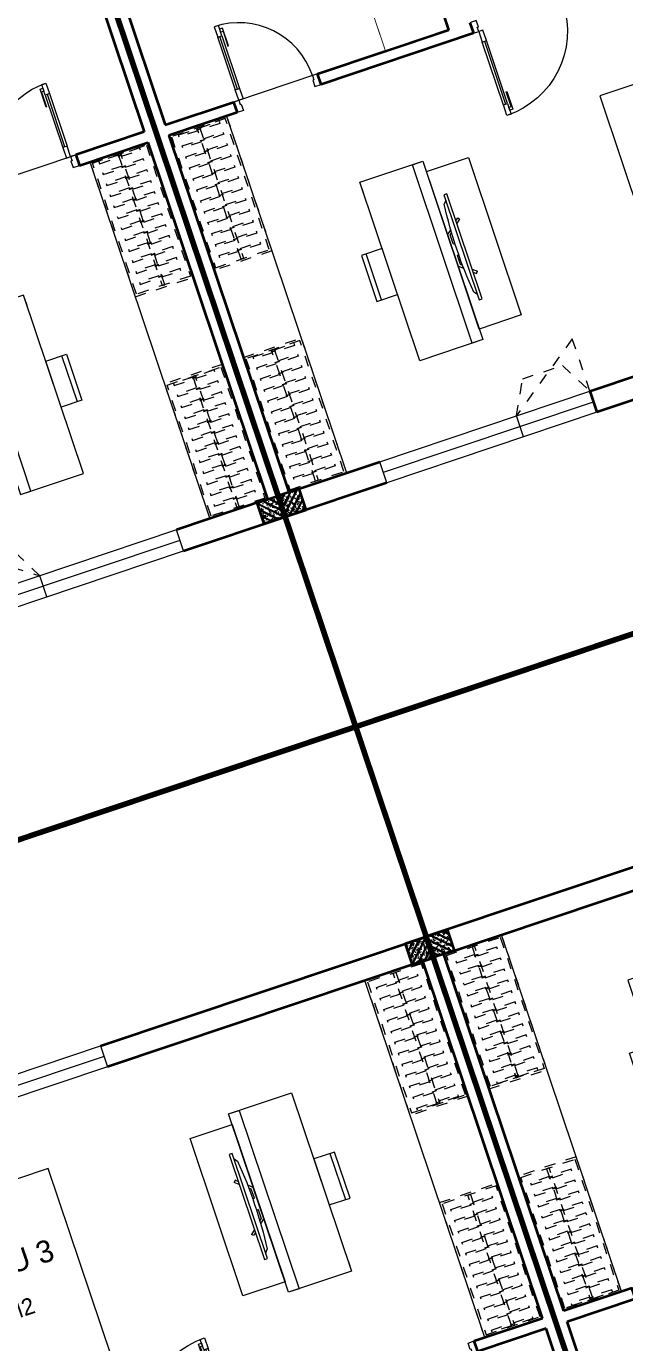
# Model space of a CAD drawing. Header units: metres. Extents: x 568332 to 569219, y 2065964 to 2066430.
# Drawn here: x 568559.25 to 568564.65, y 2066241.33 to 2066253.22 of the extents above; entities that cross this region are included whole.
import ezdxf

# ---------------------------------------------------------------- set-up
doc = ezdxf.new("R2010")
doc.units = ezdxf.units.M
for name, pattern in [('$AUDIT_BAD_LTYPE2', [0]), ('HIDDEN', [0.375, 0.25, -0.125]), ('HIDDEN2', [0.1875, 0.125, -0.0625]), ('X-5M-G-MB PHONGNGU$0$HIDDEN2', [0.1875, 0.125, -0.0625])]:
    doc.linetypes.add(name, pattern=pattern)
doc.layers.get('0').update_dxf_attribs({"linetype": 'CONTINUOUS'})
doc.layers.get('DEFPOINTS').update_dxf_attribs({"linetype": 'CONTINUOUS'})
for name, color, linetype, lineweight in [('-CONCRETE', 1, 'CONTINUOUS', 35), ('-DIM', 9, 'CONTINUOUS', 13), ('-DOOR', 137, 'CONTINUOUS', 9), ('-FURNITURE', 46, 'CONTINUOUS', 9), ('-HATCH', 8, 'CONTINUOUS', 5), ('-LINE1', 7, 'CONTINUOUS', 18), ('-LINE2', 252, 'CONTINUOUS', 9), ('-STEEL1', 1, 'CONTINUOUS', 35), ('-WALL', 4, 'CONTINUOUS', 35), ('TEXT25', 2, 'CONTINUOUS', 13)]:
    doc.layers.add(name, color=color, linetype=linetype, lineweight=lineweight)
doc.styles.add('SVN_AVO_thuong', font='')
doc.styles.add('T1', font='', dxfattribs={"height": 200})
doc.styles.get('SVN_AVO_thuong').set_extended_font_data('SVN-Avo')
doc.styles.get('T1').set_extended_font_data('VNgeometric Light')

# ---------------------------------------------------------------- blocks, each defined once
blk = doc.blocks.new('1800X2000')
at = {"layer": '-FURNITURE'}
blk.add_line((325497.3064970744, 17765.29446492715), (325497.3064973904, 19565.2944651944), dxfattribs=at)
for points in [[(323997.3057774993, 19565.2944651944), (325997.3064971831, 19565.2944651944), (325997.3064971831, 17765.29446484288), (323997.3057774993, 17765.29446484288)], [(325612.9490047574, 19390.79434491032), (325919.0064973457, 19390.79434491032), (325919.0064973457, 18691.29434485664), (325612.9490047574, 18691.29434485664)], [(325612.9490046239, 18629.79434491026), (325919.0064972151, 18629.79434491026), (325919.0064972151, 17946.79434485664), (325612.9490046239, 17946.79434485664)]]:
    blk.add_lwpolyline(points, close=True, dxfattribs=at)
blk = doc.blocks.new('*U148')
at = {"linetype": '$AUDIT_BAD_LTYPE2'}
for p, q in [((70, 100), (69.99999999999999, 600.0000000000018)), ((89.99999999999999, 600.0000000000018), (90, 100))]:
    blk.add_line(p, q, dxfattribs=at)
for points in [[(49.99999999999999, 600.0000000000018), (89.99999999999999, 600.0000000000018), (89.99999999999999, 700.0000000000018), (49.99999999999999, 700.0000000000018), (49.99999999999999, 600.0000000000018)], [(49.99999999999999, 602.9059272893373), (50, 100)], [(50, 100), (90, 100), (90, 0), (50, 0), (50, 100)]]:
    blk.add_lwpolyline(points)
for points in [[(118.2698876160139, 494.515618111911), (118.2698876160139, 664.1349438079942), (89.99999999999999, 664.1349438079942), (89.99999999999999, 635.8650561920094), (112.6159100928053, 635.8650561920094), (112.6159100928053, 494.515618111911)], [(0, 0), (50, 0), (50, -40), (60, -40), (60, -99.99998804123416), (0, -99.99998804123416)], [(800.0000000000018, 7.105427357600876e-15), (750.0000000000018, 7.105427357600876e-15), (750.0000000000018, -40), (740.0000000000018, -40), (740.0000000000018, -99.99998804123415), (800.0000000000018, -99.99998804123415)]]:
    blk.add_lwpolyline(points, close=True)
at = {"linetype": '$AUDIT_BAD_LTYPE2', "ltscale": 0.3}
blk.add_arc((50, 0), 700.0000000000018, 0, 90, dxfattribs=at)
blk = doc.blocks.new('*U149')
at = {"linetype": '$AUDIT_BAD_LTYPE2'}
for p, q in [((70, 100), (70, 699.9999999999982)), ((90, 699.9999999999982), (90, 100))]:
    blk.add_line(p, q, dxfattribs=at)
for points in [[(50, 699.9999999999982), (90, 699.9999999999982), (90, 799.9999999999982), (50, 799.9999999999982), (50, 699.9999999999982)], [(50, 702.9059272893337), (50, 100)], [(50, 100), (90, 100), (90, 0), (50, 0), (50, 100)]]:
    blk.add_lwpolyline(points)
for points in [[(118.2698876160139, 594.5156181119073), (118.2698876160139, 764.1349438079906), (90, 764.1349438079906), (90, 735.8650561920058), (112.6159100928053, 735.8650561920058), (112.6159100928053, 594.5156181119073)], [(0, 0), (50, 0), (50, -40), (60, -40), (60, -99.99999999999272), (0, -99.99999999999272)], [(899.9999999999982, 1.3252863207713e-28), (849.9999999999982, 1.3252863207713e-28), (849.9999999999982, -40.00000000000001), (839.9999999999982, -40.00000000000001), (839.9999999999982, -99.99999999999272), (899.9999999999982, -99.99999999999272)]]:
    blk.add_lwpolyline(points, close=True)
at = {"linetype": '$AUDIT_BAD_LTYPE2', "ltscale": 0.3}
blk.add_arc((50, 0), 799.9999999999982, 0, 90, dxfattribs=at)
blk = doc.blocks.new('XR.MB.LM123$0$tvi 1')
blk.add_lwpolyline([(28.54445810673496, -2.291926648467779e-10), (28.54445810673496, -999.9999999999964), (-7.275957614183426e-12, -1000), (0, 0)], close=True)
for points in [[(28.54445810680045, -50.31958968611434), (52.37372755713295, -80.86315460130209)], [(-24.09820395050338, -235.5599978379832), (-39.09879504836863, -251.7939635238108)], [(0, -255.9952397129928), (-24.09820395050338, -235.5599978379832)], [(0, -284.7849796677438), (-39.09879504836863, -251.7939635238108)], [(69.66229681991535, -315.0836646851385), (111.1934016081432, -350.2927865858655), (111.193401608034, -649.712917566063), (69.68611289083492, -684.9110379843005)], [(89.09002233762294, -445.7449799550195), (89.09002233762294, -359.9578938602899), (70.91298945683957, -344.6203678706661)], [(89.09002233762294, -445.7449799550195), (73.49991829216015, -445.7449799550232)], [(89.09002233768115, -554.2550200447404), (89.09002233773936, -640.0421061392371), (70.91298945678864, -655.3796321293303)], [(89.09002233768115, -554.2550200447404), (73.49991829216015, -554.2550200447404)], [(0, -715.2150203320198), (-39.09879504836863, -748.2060364759491)], [(-24.09820395050338, -764.4400021620095), (-39.09879504836863, -748.2060364759491)], [(0, -744.004760287), (-24.09820395050338, -764.4400021620095)], [(28.54445810674224, -949.680410313882), (52.37372755713295, -919.1368453984578)]]:
    blk.add_lwpolyline(points)
blk.add_arc((-4025.16618952866, -499.9999999999964), 4099.025185406737, 354.1310878512652, 5.868912148527433)
blk = doc.blocks.new('*U205')
at = {"linetype": 'X-5M-G-MB PHONGNGU$0$HIDDEN2'}
for points in [[(0, 600.0000000004657), (0, 0), (1401.697562136169, -4.603379542393737e-10), (1401.697562136169, 600.0000000000053)], [(1381.697562136169, 579.999661371932), (1381.697562136169, 19.99966137193211), (20, 20.00000000046566), (20, 580.0000000004657)], [(1381.697562136169, 286.6991212950142), (1381.697562136169, 313.099121294921), (20, 313.0991212953813), (19.99999859370291, 286.6991212952417)], [(113.7817614636733, 319.1750910408318), (109.4317788550979, 319.1750910408318), (109.4317788550979, 280.441767644881), (113.7817614636733, 280.441767644881)], [(227.7817614636733, 319.1750910407849), (223.4317788550979, 319.1750910407849), (223.4317788550979, 280.4417676448341), (227.7817614636733, 280.4417676448341)], [(341.7817614636733, 319.175091040738), (337.4317788550979, 319.175091040738), (337.4317788550979, 280.4417676447872), (341.7817614636733, 280.4417676447872)], [(455.7817614636733, 319.1750910406911), (451.4317788550979, 319.1750910406911), (451.4317788550979, 280.4417676447403), (455.7817614636733, 280.4417676447403)], [(569.7817614636733, 319.1750910406442), (565.431778855098, 319.1750910406442), (565.431778855098, 280.4417676446934), (569.7817614636733, 280.4417676446934)], [(683.7817614636733, 319.1750910405973), (679.431778855098, 319.1750910405973), (679.431778855098, 280.4417676446465), (683.7817614636733, 280.4417676446465)], [(797.7817614636733, 319.1750910405504), (793.431778855098, 319.1750910405504), (793.431778855098, 280.4417676445996), (797.7817614636733, 280.4417676445996)], [(911.7817614636733, 319.1750910405035), (907.431778855098, 319.1750910405035), (907.431778855098, 280.4417676445527), (911.7817614636733, 280.4417676445527)], [(1025.781761463673, 319.1750910404566), (1021.431778855098, 319.1750910404566), (1021.431778855098, 280.4417676445057), (1025.781761463673, 280.4417676445057)], [(1139.781761463673, 319.1750910404097), (1135.431778855098, 319.1750910404097), (1135.431778855098, 280.4417676444588), (1139.781761463673, 280.4417676444588)], [(1253.781761463673, 319.1750910403628), (1249.431778855098, 319.1750910403628), (1249.431778855098, 280.4417676444119), (1253.781761463673, 280.4417676444119)], [(1367.781761463673, 319.1750910403159), (1363.431778855098, 319.1750910403159), (1363.431778855098, 280.441767644365), (1367.781761463673, 280.441767644365)]]:
    blk.add_lwpolyline(points, close=True, dxfattribs=at)
for points in [[(122.2409142897814, 313.1103512093413), (122.2409142897814, 515.2497102723445), (100.1765458012815, 515.2497102723445), (100.1765458012815, 313.1103512093413)], [(236.2409142897814, 313.1103512092944), (236.2409142897814, 515.2497102722975), (214.1765458012815, 515.2497102722975), (214.1765458012815, 313.1103512092944)], [(350.2409142897814, 313.1103512092475), (350.2409142897814, 515.2497102722507), (328.1765458012815, 515.2497102722507), (328.1765458012815, 313.1103512092475)], [(464.2409142897814, 313.1103512092006), (464.2409142897814, 515.2497102722037), (442.1765458012815, 515.2497102722037), (442.1765458012815, 313.1103512092006)], [(578.2409142897814, 313.1103512091537), (578.2409142897814, 515.2497102721569), (556.1765458012815, 515.2497102721569), (556.1765458012815, 313.1103512091537)], [(692.2409142897814, 313.1103512091068), (692.2409142897814, 515.24971027211), (670.1765458012815, 515.24971027211), (670.1765458012815, 313.1103512091068)], [(806.2409142897814, 313.1103512090599), (806.2409142897814, 515.249710272063), (784.1765458012815, 515.249710272063), (784.1765458012815, 313.1103512090599)], [(920.2409142897814, 313.110351209013), (920.2409142897814, 515.2497102720162), (898.1765458012815, 515.2497102720162), (898.1765458012815, 313.110351209013)], [(1034.240914289781, 313.1103512089661), (1034.240914289781, 515.2497102719692), (1012.176545801281, 515.2497102719692), (1012.176545801281, 313.1103512089661)], [(1148.240914289781, 313.1103512089192), (1148.240914289781, 515.2497102719224), (1126.176545801281, 515.2497102719224), (1126.176545801281, 313.1103512089192)], [(1262.240914289781, 313.1103512088723), (1262.240914289781, 515.2497102718754), (1240.176545801281, 515.2497102718754), (1240.176545801281, 313.1103512088723)], [(1376.240914289781, 313.1103512088254), (1376.240914289781, 515.2497102718285), (1354.176545801281, 515.2497102718285), (1354.176545801281, 313.1103512088254)], [(100.1765458012815, 286.7103512094345), (100.1765458012815, 92.0852110228024), (122.2409142897814, 92.0852110228024), (122.2409142897814, 286.7103512094345)], [(214.1765458012815, 286.7103512093876), (214.1765458012815, 92.08521102275549), (236.2409142897814, 92.08521102275549), (236.2409142897814, 286.7103512093876)], [(328.1765458012815, 286.7103512093407), (328.1765458012815, 92.08521102270858), (350.2409142897814, 92.08521102270858), (350.2409142897814, 286.7103512093407)], [(442.1765458012815, 286.7103512092938), (442.1765458012815, 92.08521102266168), (464.2409142897814, 92.08521102266168), (464.2409142897814, 286.7103512092938)], [(556.1765458012815, 286.7103512092469), (556.1765458012815, 92.08521102261477), (578.2409142897814, 92.08521102261477), (578.2409142897814, 286.7103512092469)], [(670.1765458012815, 286.7103512092), (670.1765458012815, 92.08521102256786), (692.2409142897814, 92.08521102256786), (692.2409142897814, 286.7103512092)], [(784.1765458012815, 286.7103512091531), (784.1765458012815, 92.08521102252095), (806.2409142897814, 92.08521102252095), (806.2409142897814, 286.7103512091531)], [(898.1765458012815, 286.7103512091062), (898.1765458012815, 92.08521102247404), (920.2409142897814, 92.08521102247404), (920.2409142897814, 286.7103512091062)], [(1012.176545801281, 286.7103512090592), (1012.176545801281, 92.08521102242715), (1034.240914289781, 92.08521102242715), (1034.240914289781, 286.7103512090592)], [(1126.176545801281, 286.7103512090123), (1126.176545801281, 92.08521102238024), (1148.240914289781, 92.08521102238024), (1148.240914289781, 286.7103512090123)], [(1240.176545801281, 286.7103512089654), (1240.176545801281, 92.08521102233333), (1262.240914289781, 92.08521102233333), (1262.240914289781, 286.7103512089654)], [(1354.176545801281, 286.7103512089186), (1354.176545801281, 92.08521102228642), (1376.240914289781, 92.08521102228642), (1376.240914289781, 286.7103512089186)]]:
    blk.add_lwpolyline(points, dxfattribs=at)
blk = doc.blocks.new('X-5M-G-MB PHONGNGU$0$A$C25DB0C3F')
at = {"elevation": -1.640194e-10}
for points in [[(197.042397281708, 437.8598038521595), (197.0369402521756, -4.041241481900215e-06), (2.670008689165115e-05, 0.002451622160151601), (0.005483729648403823, 437.8622595155612)], [(0.005483729648403823, 437.8622595155612), (197.0369402521756, 437.8622595153283), (197.0369402521756, -4.041241481900215e-06), (0.005483729648403823, -4.041226929984987e-06)]]:
    blk.add_lwpolyline(points, close=True, dxfattribs=at)
at = {"elevation": -1.640194e-10, "flags": 128}
blk.add_lwpolyline([(43.79146451898851, 437.8617138124537), (43.78600748942699, 0.001905919052660465)], dxfattribs=at)
blk = doc.blocks.new('18x35')
at = {"layer": '-HATCH'}
h = blk.add_hatch(dxfattribs=at)
h.set_pattern_fill('CHAU-01', color=256, scale=10, angle=-1.272221872585407e-14, pattern_type=2)
h.set_pattern_definition([(49.99999999999999, (0, 0), (71.72601826007535, -6.275213498259527), [7.5, -82.5]), (355, (0, 0), (-13.87513336129999, 75.21921337000119), [6, -66]), (100.4514, (5.977167999997619, -0.5229339999999638), (57.85093817140217, 68.94395420609534), [6.374019000000001, -70.1142112]), (46.18419999999998, (0, 20), (106.7241048625644, -16.55190143290183), [11.25, -123.75]), (96.63559999999998, (8.89367449999554, 18.62066930000003), (93.46627055487036, 97.41178709004416), [9.561028799999994, -105.1713]), (351.1842, (0, 20), (93.46619451336275, 97.41186009253245), [9, -99]), (20.99999999999998, (10, 15), (59.69070521184616, -40.2618890665339), [7.5, -82.5]), (326.0000000000001, (10, 15), (24.33153319215819, 72.5150045046853), [6, -66]), (71.45139999999999, (14.97422329999972, 11.64483940000002), (84.022262858149, 32.25304967099522), [6.374019000000001, -70.1142112]), (37.49999999999998, (0, 0), (1.215985531729074, 33.28938538313115), [0, -65.19999999999999, 0, -67, 0, -66.25]), (7.499999999999987, (0, 0), (26.30695374421487, 39.44117118823602), [0, -38.2, 0, -63.7, 0, -25.25]), (327.5, (-22.30000000000291, 0), (53.3822436172409, -2.255487173437988), [0, -25, 0, -78, 0, -103.5]), (317.5, (-32.30000000000291, 0), (58.31861693423862, 10.01049823323176), [0, -32.5, 0, -51.8, 0, -73.5]), (44.99999999999999, (0, 0), (-30.05203820042826, 30.05203820042828), []), (44.99999999999999, (0, 12.25), (-30.05203820042826, 30.05203820042828), [])])
h.paths.add_polyline_path([(96508.03118051568, 47993.04977023201), (96508.03118051568, 47793.04977023201), (96708.03118051568, 47793.04977023201), (96708.03118051568, 47993.04977023201)])
at = {"layer": '-STEEL1'}
blk.add_lwpolyline([(96508.03118051568, 47793.04977023201), (96708.03118051568, 47793.04977023201), (96708.03118051568, 47993.04977023201), (96508.03118051568, 47993.04977023201)], close=True, dxfattribs=at)
blk = doc.blocks.new('M1-T3')
at = {"layer": '-CONCRETE', "color": 1, "linetype": 'HIDDEN', "ltscale": 10, "const_width": 50}
blk.add_lwpolyline([(191581.7177010371, 50951.98888872014), (197581.6939540912, 50951.98888872005), (197581.7429788466, 30952.01227472891), (191581.7667257926, 30952.01227472891)], close=True, dxfattribs=at)
at = {"layer": '-DOOR'}
blk.add_line((194481.7730198445, 48851.82645140468), (192481.7731005148, 48851.83850879905), dxfattribs=at)
blk.add_lwpolyline([(194481.7730198445, 48751.81261621359), (192481.7731005148, 48751.82467360799), (192481.7731005148, 48951.83781948856), (194481.7730198445, 48951.82576209419)], close=True, dxfattribs=at)
at = {"layer": '-FURNITURE'}
for p, q in [((195381.7025990961, 46302.25330848403), (195381.7025990961, 48001.71901351876)), ((195381.7025990961, 48001.71901351876), (195481.7025990961, 48001.7190135056)), ((195481.7025990961, 48001.7190135056), (195481.7025990961, 46302.25330847087)), ((195981.7031917982, 46402.25330841825), (195981.7031917982, 46302.2533084051)), ((195481.7025990961, 46302.25330847087), (195381.7025990961, 46302.25330848403))]:
    blk.add_line(p, q, dxfattribs=at)
for points in [[(196931.7111154821, 45352.19966603485), (196931.7404904743, 48752.01443962626), (197481.6527079724, 48752.01443952099), (197481.6233329801, 45352.19966592958)], [(195381.7025985878, 46302.25330853664), (195381.7025990961, 48001.71901351876), (195981.7031920524, 48001.71901341352), (195981.7031915441, 46302.25330843141)], [(194981.7020056314, 46402.12396777522), (194981.7020061397, 47901.84835442049), (195381.702599096, 47901.84835435035), (195381.7025985878, 46402.12396770508)]]:
    blk.add_lwpolyline(points, close=True, dxfattribs=at)
at = {"layer": '-LINE1', "lineweight": 18}
blk.add_lwpolyline([(191581.7411493842, 50951.93153578669), (197581.7174024383, 50951.9315357866), (197581.7664271937, 30951.95492153367), (191581.7901741396, 30951.95492153367)], close=True, dxfattribs=at)
at = {"layer": '-WALL'}
for p, q in [((194481.7730198445, 48951.83150561327), (197581.7223051229, 48951.83150561327)), ((197581.7223051229, 48951.83150561327), (197581.7581737287, 33951.64109416441)), ((197481.7258029776, 48751.83016596167), (194481.7730198445, 48751.83016596167)), ((197481.7258022517, 45352.1996659822), (197481.7258029776, 48751.83016596167)), ((196831.629241184, 45252.1996659822), (196831.629241184, 45352.1996659822)), ((196831.629241184, 45352.1996659822), (197481.7258022517, 45352.1996659822)), ((197481.7258022634, 45252.1996659822), (196831.629241184, 45252.1996659822)), ((197482.0724672841, 43352.10850639593), (197481.7258022634, 45252.1996659822))]:
    blk.add_line(p, q, dxfattribs=at)
at = {"layer": '-DIM', "xscale": -1, "rotation": 359.9999999899488}
blk.add_blockref('1800X2000', (517679.0581463023, 28486.3924164063), dxfattribs=at)
at = {"layer": '-DOOR', "xscale": -1}
blk.add_blockref('*U149', (194581.6154890617, 45352.1996659822), dxfattribs=at)
at = {"layer": '-DOOR', "rotation": 180}
blk.add_blockref('*U148', (196831.629241184, 45252.199677941), dxfattribs=at)
at = {"layer": '-FURNITURE', "extrusion": (0, 0, -1), "xscale": 0.916666666665974, "yscale": 0.916666666665974, "zscale": -0.916666666665974, "rotation": 270}
for p in [(-197481.7258029776, 48751.83016596167), (-197481.7258029776, 46637.08909793939)]:
    blk.add_blockref('*U205', p, dxfattribs=at)
at = {"layer": '-FURNITURE', "extrusion": (0, 0, -1), "rotation": 179.9963102775916}
blk.add_blockref('XR.MB.LM123$0$tvi 1', (-195270.5413965503, 46651.97614937757), dxfattribs=at)
at = {"layer": '-FURNITURE', "xscale": -1, "rotation": 359.9992859249025}
blk.add_blockref('X-5M-G-MB PHONGNGU$0$A$C25DB0C3F', (196178.7374035049, 46933.0525775386), dxfattribs=at)
at = {"layer": '-STEEL1'}
blk.add_blockref('18x35', (100874.0412875377, 958.7451168535081), dxfattribs=at)
at = {"layer": 'TEXT25'}
for s, height, style, p in [('P. NGỦ 3', 200, 'SVN_AVO_thuong', (192343.0115008983, 47251.33461148308)), ('20 M2', 150, 'T1', (192609.5917306195, 46853.72497357968))]:
    blk.add_text(s, height=height, rotation=359.9999999899488, dxfattribs=dict(at, style=style)).set_placement(p)
blk = doc.blocks.new('Sink_Cicle')
blk.add_lwpolyline([(17.49999987077899, -50.00226151314564), (-17.49999987077899, -49.99773848685436), (-17.51615354442038, -252.2967581441626), (17.48384613892995, -252.3012811850058)], close=True)
blk.add_circle((0, -300), 17.5)
at = {"layer": 'DEFPOINTS'}
blk.add_line((0, -100), (0, 0), dxfattribs=at)
blk.add_wipeout([(17.499999870775355, -50.00226151314928), (-17.49999987078263, -49.99773848685436), (-17.516153544427652, -252.29675814416623), (17.48384613892631, -252.3012811850058)])
at = {"layer": '-FURNITURE', "linetype": 'Continuous'}
blk.add_ellipse((0, -300), major_axis=(-325, 0), ratio=0.5846153846153846, dxfattribs=at)
blk.add_line((-17.51421511289664, -237.2967582757119), (17.48578462866135, -237.3012813020032))
blk = doc.blocks.new('*U228')
at = {"ltscale": 300}
blk.add_lwpolyline([(0, 0), (1200.967721562141, 0), (1200.967721562141, -600), (0, -600)], close=True, dxfattribs=at)
blk.add_wipeout([(0, 7.275957614183426e-12), (1200.9677215621323, 7.275957614183426e-12), (1200.9677215621323, -600), (0, -600)], dxfattribs=at)
blk.add_blockref('Sink_Cicle', (600.4838607810707, 0), dxfattribs=at)
blk = doc.blocks.new('M1-T3.1')
at = {"layer": '-CONCRETE', "color": 1, "linetype": 'HIDDEN', "ltscale": 10, "const_width": 50}
blk.add_lwpolyline([(339345.991792275, 50951.97500556499), (345345.9680453291, 50951.97500556491), (345346.0170700845, 30951.99839157377), (339346.0408170305, 30951.99839157377)], close=True, dxfattribs=at)
at = {"layer": '-DOOR'}
for p, q in [((343078.1964706065, 48951.98370766242), (343078.1856179597, 48751.98370841332)), ((344378.2018183205, 48851.86992118298), (342378.2018989908, 48851.88197857735)), ((343795.8798840725, 45252.24313576051), (344595.8798840748, 45252.24313576051))]:
    blk.add_line(p, q, dxfattribs=at)
blk.add_lwpolyline([(344378.2018183205, 48751.85608599189), (342378.2018989908, 48751.86814338629), (342378.2018989908, 48951.88128926686), (344378.2018183205, 48951.86923187249)], close=True, dxfattribs=at)
at = {"layer": '-FURNITURE'}
for p, q in [((343145.9532419869, 46302.29677826233), (343145.9532419869, 48001.76248329706)), ((343145.9532419869, 48001.76248329706), (343245.9532419869, 48001.76248328391)), ((343245.9532419869, 48001.76248328391), (343245.9532419869, 46302.29677824918)), ((343745.9538346891, 46402.29677819656), (343745.9538346891, 46302.2967781834)), ((343245.9532419869, 46302.29677824918), (343145.9532419869, 46302.29677826233))]:
    blk.add_line(p, q, dxfattribs=at)
for points in [[(344695.9617583729, 45352.24313581315), (344695.9911333651, 48752.05790940456), (345245.9033508632, 48752.0579092993), (345245.873975871, 45352.24313570789)], [(343145.9532414786, 46302.29677831495), (343145.9532419869, 48001.76248329706), (343745.9538349432, 48001.76248319182), (343745.9538344349, 46302.29677820971)], [(342745.9526485223, 46402.16743755352), (342745.9526490305, 47901.8918241988), (343145.9532419869, 47901.89182412866), (343145.9532414786, 46402.16743748338)]]:
    blk.add_lwpolyline(points, close=True, dxfattribs=at)
at = {"layer": '-LINE2', "linetype": 'HIDDEN2', "ltscale": 10}
for p, q in [((342378.2018989908, 48251.84862549427), (343078.1215776046, 48751.86392378232)), ((342378.2018989908, 48751.84862549427), (342378.2018989908, 48251.84862549427))]:
    blk.add_line(p, q, dxfattribs=at)
blk.add_lwpolyline([(343078.1856179597, 48751.98370841332), (342917.7968737657, 48451.98370841332), (342538.590537197, 48451.84882373978), (342378.201793003, 48751.84882373978)], dxfattribs=at)
at = {"layer": '-WALL'}
for p, q in [((342378.2018989908, 48751.85608599189), (342378.2018989908, 48951.86923163536)), ((344378.2018183205, 48951.87497539158), (345345.9729480137, 48951.87497539158)), ((345345.9729480137, 48951.87497539158), (345346.0088166195, 33951.68456394272)), ((345245.9764458684, 48751.87363573998), (344378.2018183205, 48751.87363573998)), ((345245.9764451426, 45352.24313576051), (345245.9764458684, 48751.87363573998)), ((342345.8661319672, 45252.24313576051), (342345.8661319644, 45352.24313576051)), ((342345.8661319644, 45352.24313576051), (343795.8798840761, 45352.24313576051)), ((343795.8798840761, 45352.24313576051), (343795.8798840726, 45252.24313576051)), ((344595.8798840748, 45252.24313576051), (344595.8798840748, 45352.24313576051)), ((344595.8798840748, 45352.24313576051), (345245.9764451426, 45352.24313576051)), ((345245.9764451542, 45252.24313576051), (344595.8798840748, 45252.24313576051)), ((345246.323110175, 43352.15197617424), (345245.9764451542, 45252.24313576051))]:
    blk.add_line(p, q, dxfattribs=at)
for points in [[(339345.8596143815, 45352.91394799636), (339345.7987665018, 48951.83835444594), (342378.2018989908, 48951.84882374114)], [(342378.2018989908, 48751.84882374114), (339446.0710330349, 48751.83853600663), (339446.0405980506, 45352.91394799636)]]:
    blk.add_lwpolyline(points, dxfattribs=at)
at = {"layer": '-DIM', "xscale": -1, "rotation": 359.9999999899488}
blk.add_blockref('1800X2000', (665443.3087891932, 28486.4358861846), dxfattribs=at)
at = {"layer": '-DOOR', "xscale": -1}
blk.add_blockref('*U149', (342345.8661319526, 45352.24313576051), dxfattribs=at)
at = {"layer": '-DOOR', "rotation": 180}
blk.add_blockref('*U148', (344595.8798840748, 45252.2431477193), dxfattribs=at)
at = {"layer": '-FURNITURE', "extrusion": (0, 0, -1), "xscale": 0.916666666665974, "yscale": 0.916666666665974, "zscale": -0.916666666665974, "rotation": 270}
for p in [(-345245.9764458684, 48751.87363573998), (-345245.9764458684, 46637.13256771769)]:
    blk.add_blockref('*U205', p, dxfattribs=at)
at = {"layer": '-FURNITURE', "extrusion": (0, 0, -1), "rotation": 179.9963102775916}
blk.add_blockref('XR.MB.LM123$0$tvi 1', (-343034.7920394411, 46652.01961915588), dxfattribs=at)
at = {"layer": '-FURNITURE', "xscale": -1, "rotation": 359.9992859249025}
blk.add_blockref('X-5M-G-MB PHONGNGU$0$A$C25DB0C3F', (343942.9880463957, 46933.09604731691), dxfattribs=at)
at = {"layer": '-STEEL1'}
blk.add_blockref('18x35', (248638.2919304285, 958.7885866318102), dxfattribs=at)
at = {"layer": '-FURNITURE', "extrusion": (0, 0, -1), "xscale": -1, "zscale": -1, "rotation": 270}
blk.add_blockref('*U228', (-342545.8061167418, 44051.27541419838), dxfattribs=at)
at = {"layer": '-WALL'}
for p, q in [((342545.7991692962, 45252.24313576051), (342545.7990978754, 43251.27543098953)), ((343795.8798840726, 45252.24313576051), (342545.7991692962, 45252.24313576051))]:
    blk.add_line(p, q, dxfattribs=at)

msp = doc.modelspace()

# ---------------------------------------------------------------- block references
at = {"layer": '-DIM', "xscale": 0.001, "yscale": 0.001, "zscale": 0.001, "rotation": 18.55152071404751}
msp.add_blockref('M1-T3', (568391.1151365271, 2066135.729200282), dxfattribs=at)

# ---------------------------------------------------------------- next in the draw order: block references
at = {"layer": '-DIM', "xscale": -0.001, "yscale": 0.001, "zscale": 0.001, "rotation": 18.5516401755757}
msp.add_blockref('M1-T3', (568765.7455040042, 2066261.454037277), dxfattribs=at)

# ---------------------------------------------------------------- next in the draw order: block references
at = {"layer": '-DIM', "xscale": -0.001, "yscale": 0.001, "zscale": 0.001, "rotation": 198.5503080682574}
msp.add_blockref('M1-T3.1', (568218.6049925187, 2066185.332910979), dxfattribs=at)

# ---------------------------------------------------------------- next in the draw order: block references
at = {"layer": '-DIM', "xscale": 0.001, "yscale": 0.001, "zscale": 0.001, "rotation": 198.5500272218371}
msp.add_blockref('M1-T3.1', (568873.4139031782, 2066405.066239977), dxfattribs=at)

doc.saveas('drawing.dxf')
